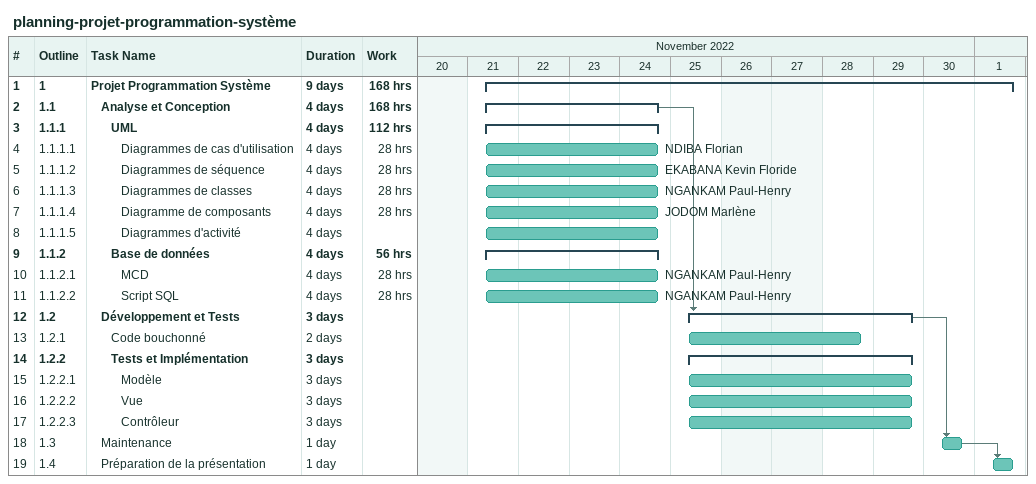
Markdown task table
planning-projet-programmation-système

| ID | WBS | Task | Duration | Start | Finish | Predecessors | Resources | Work (h) |
|---|---|---|---|---|---|---|---|---|
| 1 | 1 | **Projet Programmation Système** | 9d | 2022-11-21 | 2022-12-01 |  |  | 168 |
| 2 | 1.1 | **Analyse et Conception** | 4d | 2022-11-21 | 2022-11-24 |  |  | 168 |
| 3 | 1.1.1 | **UML** | 4d | 2022-11-21 | 2022-11-24 |  |  | 112 |
| 4 | 1.1.1.1 | Diagrammes de cas d'utilisation | 4d | 2022-11-21 | 2022-11-24 |  | NDIBA Florian | 28 |
| 5 | 1.1.1.2 | Diagrammes de séquence | 4d | 2022-11-21 | 2022-11-24 |  | EKABANA Kevin Floride | 28 |
| 6 | 1.1.1.3 | Diagrammes de classes | 4d | 2022-11-21 | 2022-11-24 |  | NGANKAM Paul-Henry | 28 |
| 7 | 1.1.1.4 | Diagramme de composants | 4d | 2022-11-21 | 2022-11-24 |  | JODOM Marlène | 28 |
| 8 | 1.1.1.5 | Diagrammes d'activité | 4d | 2022-11-21 | 2022-11-24 |  |  |  |
| 9 | 1.1.2 | **Base de données** | 4d | 2022-11-21 | 2022-11-24 |  |  | 56 |
| 10 | 1.1.2.1 | MCD | 4d | 2022-11-21 | 2022-11-24 |  | NGANKAM Paul-Henry | 28 |
| 11 | 1.1.2.2 | Script SQL | 4d | 2022-11-21 | 2022-11-24 |  | NGANKAM Paul-Henry | 28 |
| 12 | 1.2 | **Développement et Tests** | 3d | 2022-11-25 | 2022-11-29 | 2 |  |  |
| 13 | 1.2.1 | Code bouchonné | 2d | 2022-11-25 | 2022-11-28 |  |  |  |
| 14 | 1.2.2 | **Tests et Implémentation** | 3d | 2022-11-25 | 2022-11-29 |  |  |  |
| 15 | 1.2.2.1 | Modèle | 3d | 2022-11-25 | 2022-11-29 |  |  |  |
| 16 | 1.2.2.2 | Vue | 3d | 2022-11-25 | 2022-11-29 |  |  |  |
| 17 | 1.2.2.3 | Contrôleur | 3d | 2022-11-25 | 2022-11-29 |  |  |  |
| 18 | 1.3 | Maintenance | 1d | 2022-11-30 | 2022-11-30 | 12 |  |  |
| 19 | 1.4 | Préparation de la présentation | 1d | 2022-12-01 | 2022-12-01 | 18 |  |  |
